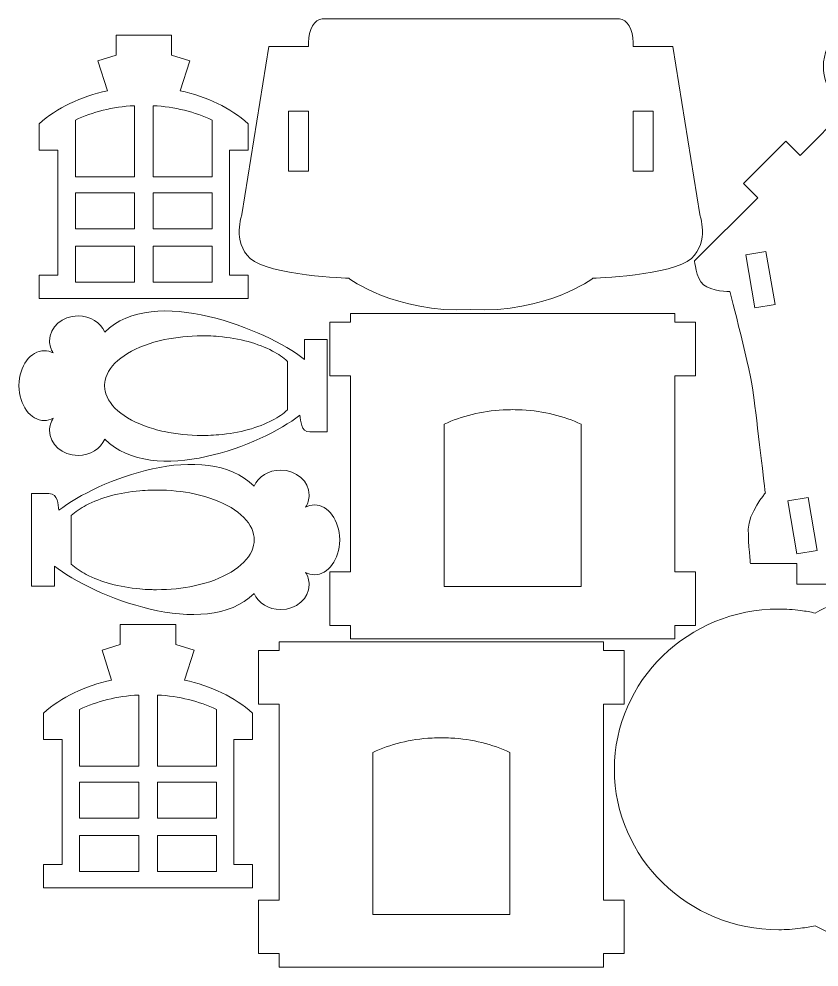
# Model space of a CAD drawing. Header units: centimetres. Extents: x -26 to 19.1, y -49.6 to 45.
# Drawn here: x -12.84 to 2.71, y -49.61 to -31.19 of the extents above; entities that cross this region are included whole.
import ezdxf

# ---------------------------------------------------------------- set-up
doc = ezdxf.new("R2010")
doc.units = ezdxf.units.CM
doc.header["$MEASUREMENT"] = 0
doc.layers.add('layer 1', color=7, linetype='Continuous')

msp = doc.modelspace()

# ---------------------------------------------------------------- linework, layer by layer
at = {"layer": 'layer 1', "color": 250, "lineweight": 9}
for points, knots in [([(-1.17253, -31.18565), (-1.17253, -31.18565), (-6.94629, -31.18565), (-6.94629, -31.18565), (-6.94629, -31.18565), (-7.09265, -31.18565), (-7.21238, -31.39288), (-7.21238, -31.64619), (-7.21238, -31.64619), (-7.21238, -31.64619), (-7.21238, -31.71785), (-7.21238, -31.71785), (-7.21238, -31.71785), (-7.21238, -31.71785), (-7.98104, -31.71785), (-7.98104, -31.71785), (-7.98104, -31.71785), (-7.98104, -31.71785), (-8.5077, -34.98724), (-8.5077, -34.98724), (-8.5077, -34.98724), (-8.5077, -34.98724), (-8.69986, -35.5132), (-8.34401, -35.84059), (-8.34401, -35.84059), (-7.98816, -36.16797), (-6.42949, -36.22491), (-6.42949, -36.22491), (-6.42949, -36.22491), (-6.42949, -36.22491), (-5.53292, -36.90411), (-4.05941, -36.83363), (-4.05941, -36.83363), (-2.5859, -36.90411), (-1.68933, -36.22491), (-1.68933, -36.22491), (-1.68933, -36.22491), (-1.68933, -36.22491), (-0.13066, -36.16797), (0.22519, -35.84059), (0.22519, -35.84059), (0.58104, -35.5132), (0.38888, -34.98724), (0.38888, -34.98724), (0.38888, -34.98724), (0.38888, -34.98724), (-0.13778, -31.71785), (-0.13778, -31.71785), (-0.13778, -31.71785), (-0.13778, -31.71785), (-0.90644, -31.71785), (-0.90644, -31.71785), (-0.90644, -31.71785), (-0.90644, -31.71785), (-0.90644, -31.64621), (-0.90644, -31.64621), (-0.90644, -31.64621), (-0.90644, -31.39288), (-1.02617, -31.18565), (-1.17253, -31.18565)], [0, 0, 0, 0, 0.0625, 0.0625, 0.0625, 0.0625, 0.125, 0.125, 0.125, 0.125, 0.1875, 0.1875, 0.1875, 0.1875, 0.25, 0.25, 0.25, 0.25, 0.3125, 0.3125, 0.3125, 0.3125, 0.375, 0.375, 0.375, 0.375, 0.4375, 0.4375, 0.4375, 0.4375, 0.5, 0.5, 0.5, 0.5, 0.5625, 0.5625, 0.5625, 0.5625, 0.625, 0.625, 0.625, 0.625, 0.6875, 0.6875, 0.6875, 0.6875, 0.75, 0.75, 0.75, 0.75, 0.8125, 0.8125, 0.8125, 0.8125, 0.875, 0.875, 0.875, 0.875, 1, 1, 1, 1]), ([(3.71811, -31.18583), (3.71811, -31.18583), (3.71811, -31.18565), (3.71811, -31.18565), (3.71811, -31.18565), (3.71811, -31.18565), (3.71144, -31.18573), (3.71144, -31.18573), (3.71144, -31.18573), (3.71144, -31.18573), (3.70478, -31.18565), (3.70478, -31.18565), (3.70478, -31.18565), (3.70478, -31.18565), (3.70478, -31.18583), (3.70478, -31.18583), (3.70478, -31.18583), (3.19858, -31.19297), (2.79026, -31.60559), (2.79026, -32.11351), (2.79026, -32.11351), (2.79026, -32.45729), (2.97738, -32.75749), (3.25532, -32.91777), (3.25532, -32.91777), (3.25532, -32.91777), (2.33755, -33.83555), (2.33755, -33.83555), (2.33755, -33.83555), (2.33755, -33.83555), (2.06136, -33.55937), (2.06136, -33.55937), (2.06136, -33.55937), (2.06136, -33.55937), (1.23787, -34.38288), (1.23787, -34.38288), (1.23787, -34.38288), (1.23787, -34.38288), (1.51404, -34.65904), (1.51404, -34.65904), (1.51404, -34.65904), (1.51404, -34.65904), (0.28688, -35.8862), (0.28688, -35.8862), (0.28688, -35.8862), (0.28688, -35.8862), (0.31382, -36.21728), (0.45927, -36.34951), (0.45927, -36.34951), (0.60472, -36.48173), (0.97498, -36.48173), (0.97498, -36.48173), (0.97498, -36.48173), (0.97498, -36.48173), (1.37932, -38.03443), (1.435, -38.49445), (1.435, -38.49445), (1.49068, -38.95448), (1.66258, -40.39581), (1.66258, -40.39581), (1.66258, -40.39581), (1.66258, -40.39581), (1.332, -40.79251), (1.332, -41.09664), (1.332, -41.09664), (1.332, -41.40077), (1.37167, -41.76729), (1.37167, -41.76729), (1.37167, -41.76729), (1.37167, -41.76729), (2.27415, -41.76729), (2.27415, -41.76729), (2.27415, -41.76729), (2.27415, -41.76729), (2.27415, -42.16691), (2.27415, -42.16691), (2.27415, -42.16691), (2.27415, -42.16691), (5.14874, -42.16691), (5.14874, -42.16691), (5.14874, -42.16691), (5.14874, -42.16691), (5.14874, -41.76729), (5.14874, -41.76729), (5.14874, -41.76729), (5.14874, -41.76729), (6.05122, -41.76729), (6.05122, -41.76729), (6.05122, -41.76729), (6.05122, -41.76729), (6.09088, -41.40077), (6.09088, -41.09664), (6.09088, -41.09664), (6.09088, -40.79251), (5.76031, -40.39581), (5.76031, -40.39581), (5.76031, -40.39581), (5.76031, -40.39581), (5.9322, -38.95448), (5.98788, -38.49445), (5.98788, -38.49445), (6.04356, -38.03443), (6.44791, -36.48173), (6.44791, -36.48173), (6.44791, -36.48173), (6.44791, -36.48173), (6.81816, -36.48173), (6.96362, -36.34951), (6.96362, -36.34951), (7.10907, -36.21728), (7.136, -35.8862), (7.136, -35.8862), (7.136, -35.8862), (5.78482, -34.53501), (5.41035, -34.16056), (4.16756, -32.91777), (4.16756, -32.91777), (4.44551, -32.75749), (4.63263, -32.45729), (4.63263, -32.11351), (4.63263, -32.11351), (4.63263, -31.60559), (4.22431, -31.19297), (3.71811, -31.18583)], [0, 0, 0, 0, 0.03125, 0.03125, 0.03125, 0.03125, 0.0625, 0.0625, 0.0625, 0.0625, 0.09375, 0.09375, 0.09375, 0.09375, 0.125, 0.125, 0.125, 0.125, 0.15625, 0.15625, 0.15625, 0.15625, 0.1875, 0.1875, 0.1875, 0.1875, 0.21875, 0.21875, 0.21875, 0.21875, 0.25, 0.25, 0.25, 0.25, 0.28125, 0.28125, 0.28125, 0.28125, 0.3125, 0.3125, 0.3125, 0.3125, 0.34375, 0.34375, 0.34375, 0.34375, 0.375, 0.375, 0.375, 0.375, 0.40625, 0.40625, 0.40625, 0.40625, 0.4375, 0.4375, 0.4375, 0.4375, 0.46875, 0.46875, 0.46875, 0.46875, 0.5, 0.5, 0.5, 0.5, 0.53125, 0.53125, 0.53125, 0.53125, 0.5625, 0.5625, 0.5625, 0.5625, 0.59375, 0.59375, 0.59375, 0.59375, 0.625, 0.625, 0.625, 0.625, 0.65625, 0.65625, 0.65625, 0.65625, 0.6875, 0.6875, 0.6875, 0.6875, 0.71875, 0.71875, 0.71875, 0.71875, 0.75, 0.75, 0.75, 0.75, 0.78125, 0.78125, 0.78125, 0.78125, 0.8125, 0.8125, 0.8125, 0.8125, 0.84375, 0.84375, 0.84375, 0.84375, 0.875, 0.875, 0.875, 0.875, 0.90625, 0.90625, 0.90625, 0.90625, 0.9375, 0.9375, 0.9375, 0.9375, 1, 1, 1, 1]), ([(-7.60294, -34.1404), (-7.60294, -34.1404), (-7.60294, -32.97579), (-7.60294, -32.97579), (-7.60294, -32.97579), (-7.60294, -32.97579), (-7.21238, -32.97579), (-7.21238, -32.97579), (-7.21238, -32.97579), (-7.21238, -32.97579), (-7.21238, -34.1404), (-7.21238, -34.1404), (-7.21238, -34.1404), (-7.21238, -34.1404), (-7.60294, -34.1404), (-7.60294, -34.1404)], [0, 0, 0, 0, 0.2, 0.2, 0.2, 0.2, 0.4, 0.4, 0.4, 0.4, 0.6, 0.6, 0.6, 0.6, 1, 1, 1, 1]), ([(-0.90644, -34.1404), (-0.90644, -34.1404), (-0.90644, -32.97579), (-0.90644, -32.97579), (-0.90644, -32.97579), (-0.90644, -32.97579), (-0.51588, -32.97579), (-0.51588, -32.97579), (-0.51588, -32.97579), (-0.51588, -32.97579), (-0.51588, -34.1404), (-0.51588, -34.1404), (-0.51588, -34.1404), (-0.51588, -34.1404), (-0.90644, -34.1404), (-0.90644, -34.1404)], [0, 0, 0, 0, 0.2, 0.2, 0.2, 0.2, 0.4, 0.4, 0.4, 0.4, 0.6, 0.6, 0.6, 0.6, 1, 1, 1, 1]), ([(1.85087, -36.73049), (1.85087, -36.73049), (1.45659, -36.79793), (1.45659, -36.79793), (1.45659, -36.79793), (1.45659, -36.79793), (1.28098, -35.77092), (1.28098, -35.77092), (1.28098, -35.77092), (1.28098, -35.77092), (1.67524, -35.70351), (1.67524, -35.70351), (1.67524, -35.70351), (1.67524, -35.70351), (1.85087, -36.73049), (1.85087, -36.73049)], [0, 0, 0, 0, 0.2, 0.2, 0.2, 0.2, 0.4, 0.4, 0.4, 0.4, 0.6, 0.6, 0.6, 0.6, 1, 1, 1, 1]), ([(-6.39944, -36.90737), (-6.39944, -36.90737), (-0.0935, -36.90737), (-0.0935, -36.90737), (-0.0935, -36.90737), (-0.0935, -36.90737), (-0.0935, -37.07712), (-0.0935, -37.07712), (-0.0935, -37.07712), (-0.0935, -37.07712), (0.3065, -37.07712), (0.3065, -37.07712), (0.3065, -37.07712), (0.3065, -37.07712), (0.3065, -38.11901), (0.3065, -38.11901), (0.3065, -38.11901), (0.3065, -38.11901), (-0.0935, -38.11901), (-0.0935, -38.11901), (-0.0935, -38.11901), (-0.0935, -38.11901), (-0.0935, -41.92653), (-0.0935, -41.92653), (-0.0935, -41.92653), (-0.0935, -41.92653), (0.3065, -41.92653), (0.3065, -41.92653), (0.3065, -41.92653), (0.3065, -41.92653), (0.3065, -42.96843), (0.3065, -42.96843), (0.3065, -42.96843), (0.3065, -42.96843), (-0.0935, -42.96843), (-0.0935, -42.96843), (-0.0935, -42.96843), (-0.0935, -42.96843), (-0.0935, -43.22897), (-0.0935, -43.22897), (-0.0935, -43.22897), (-0.0935, -43.22897), (-6.39944, -43.22897), (-6.39944, -43.22897), (-6.39944, -43.22897), (-6.39944, -43.22897), (-6.39944, -42.96843), (-6.39944, -42.96843), (-6.39944, -42.96843), (-6.39944, -42.96843), (-6.79944, -42.96843), (-6.79944, -42.96843), (-6.79944, -42.96843), (-6.79944, -42.96843), (-6.79944, -41.92653), (-6.79944, -41.92653), (-6.79944, -41.92653), (-6.79944, -41.92653), (-6.39944, -41.92653), (-6.39944, -41.92653), (-6.39944, -41.92653), (-6.39944, -41.92653), (-6.39944, -38.11901), (-6.39944, -38.11901), (-6.39944, -38.11901), (-6.39944, -38.11901), (-6.79944, -38.11901), (-6.79944, -38.11901), (-6.79944, -38.11901), (-6.79944, -38.11901), (-6.79944, -37.07712), (-6.79944, -37.07712), (-6.79944, -37.07712), (-6.79944, -37.07712), (-6.39944, -37.07712), (-6.39944, -37.07712), (-6.39944, -37.07712), (-6.39944, -37.07712), (-6.39944, -36.90737), (-6.39944, -36.90737)], [0, 0, 0, 0, 0.04761905, 0.04761905, 0.04761905, 0.04761905, 0.0952381, 0.0952381, 0.0952381, 0.0952381, 0.14285714, 0.14285714, 0.14285714, 0.14285714, 0.19047619, 0.19047619, 0.19047619, 0.19047619, 0.23809524, 0.23809524, 0.23809524, 0.23809524, 0.28571429, 0.28571429, 0.28571429, 0.28571429, 0.33333333, 0.33333333, 0.33333333, 0.33333333, 0.38095238, 0.38095238, 0.38095238, 0.38095238, 0.42857143, 0.42857143, 0.42857143, 0.42857143, 0.47619048, 0.47619048, 0.47619048, 0.47619048, 0.52380952, 0.52380952, 0.52380952, 0.52380952, 0.57142857, 0.57142857, 0.57142857, 0.57142857, 0.61904762, 0.61904762, 0.61904762, 0.61904762, 0.66666667, 0.66666667, 0.66666667, 0.66666667, 0.71428571, 0.71428571, 0.71428571, 0.71428571, 0.76190476, 0.76190476, 0.76190476, 0.76190476, 0.80952381, 0.80952381, 0.80952381, 0.80952381, 0.85714286, 0.85714286, 0.85714286, 0.85714286, 0.9047619, 0.9047619, 0.9047619, 0.9047619, 1, 1, 1, 1]), ([(-3.065, -42.21049), (-3.065, -42.21049), (-1.91774, -42.21049), (-1.91774, -42.21049), (-1.91774, -42.21049), (-1.91774, -42.21049), (-1.91774, -41.50809), (-1.91774, -41.50809), (-1.91774, -41.50809), (-1.91774, -41.50809), (-1.91774, -41.17379), (-1.91774, -41.17379), (-1.91774, -41.17379), (-1.91774, -41.17379), (-1.91774, -40.47139), (-1.91774, -40.47139), (-1.91774, -40.47139), (-1.91774, -40.47139), (-1.91774, -40.16183), (-1.91774, -40.16183), (-1.91774, -40.16183), (-1.91774, -40.16183), (-1.91774, -39.05913), (-1.91774, -39.05913), (-1.91774, -39.05913), (-2.24977, -38.9018), (-2.64189, -38.80176), (-3.065, -38.77937), (-3.065, -38.77937), (-3.12354, -38.7786), (-3.18013, -38.77707), (-3.24061, -38.77707), (-3.24061, -38.77707), (-3.30109, -38.77707), (-3.36549, -38.7786), (-3.42793, -38.77937), (-3.42793, -38.77937), (-3.85104, -38.80176), (-4.24316, -38.9018), (-4.57518, -39.05913), (-4.57518, -39.05913), (-4.57518, -39.05913), (-4.57518, -40.16183), (-4.57518, -40.16183), (-4.57518, -40.16183), (-4.57518, -40.16183), (-4.57518, -40.47139), (-4.57518, -40.47139), (-4.57518, -40.47139), (-4.57518, -40.47139), (-4.57518, -41.17379), (-4.57518, -41.17379), (-4.57518, -41.17379), (-4.57518, -41.17379), (-4.57518, -41.50809), (-4.57518, -41.50809), (-4.57518, -41.50809), (-4.57518, -41.50809), (-4.57518, -42.21049), (-4.57518, -42.21049), (-4.57518, -42.21049), (-4.57518, -42.21049), (-3.42793, -42.21049), (-3.42793, -42.21049), (-3.42793, -42.21049), (-3.42793, -42.21049), (-3.065, -42.21049), (-3.065, -42.21049)], [0, 0, 0, 0, 0.05555556, 0.05555556, 0.05555556, 0.05555556, 0.11111111, 0.11111111, 0.11111111, 0.11111111, 0.16666667, 0.16666667, 0.16666667, 0.16666667, 0.22222222, 0.22222222, 0.22222222, 0.22222222, 0.27777778, 0.27777778, 0.27777778, 0.27777778, 0.33333333, 0.33333333, 0.33333333, 0.33333333, 0.38888889, 0.38888889, 0.38888889, 0.38888889, 0.44444444, 0.44444444, 0.44444444, 0.44444444, 0.5, 0.5, 0.5, 0.5, 0.55555556, 0.55555556, 0.55555556, 0.55555556, 0.61111111, 0.61111111, 0.61111111, 0.61111111, 0.66666667, 0.66666667, 0.66666667, 0.66666667, 0.72222222, 0.72222222, 0.72222222, 0.72222222, 0.77777778, 0.77777778, 0.77777778, 0.77777778, 0.83333333, 0.83333333, 0.83333333, 0.83333333, 0.88888889, 0.88888889, 0.88888889, 0.88888889, 1, 1, 1, 1]), ([(2.4928, -40.48349), (2.4928, -40.48349), (2.66843, -41.51048), (2.66843, -41.51048), (2.66843, -41.51048), (2.66843, -41.51048), (2.27415, -41.57791), (2.27415, -41.57791), (2.27415, -41.57791), (2.27415, -41.57791), (2.09852, -40.55092), (2.09852, -40.55092), (2.09852, -40.55092), (2.09852, -40.55092), (2.4928, -40.48349), (2.4928, -40.48349)], [0, 0, 0, 0, 0.2, 0.2, 0.2, 0.2, 0.4, 0.4, 0.4, 0.4, 0.6, 0.6, 0.6, 0.6, 1, 1, 1, 1]), ([(10.00916, -45.76644), (10.00916, -44.90532), (9.65035, -44.12549), (9.07035, -43.56091), (9.07035, -43.56091), (8.49275, -42.99867), (7.69615, -42.65085), (6.81758, -42.65085), (6.81758, -42.65085), (6.67891, -42.65085), (6.53663, -42.66065), (6.39174, -42.67961), (6.39174, -42.67961), (6.29464, -42.69229), (6.20039, -42.70876), (6.10912, -42.72879), (6.10912, -42.72879), (5.86798, -42.59709), (5.6088, -42.49171), (5.3358, -42.41676), (5.3358, -42.41676), (5.02552, -42.33157), (4.70136, -42.28597), (4.36982, -42.28597), (4.36982, -42.28597), (4.03827, -42.28597), (3.71411, -42.33157), (3.40383, -42.41676), (3.40383, -42.41676), (3.13083, -42.49171), (2.87166, -42.59709), (2.63051, -42.72879), (2.63051, -42.72879), (2.53924, -42.70876), (2.44499, -42.69229), (2.3479, -42.67961), (2.3479, -42.67961), (2.203, -42.66065), (2.06071, -42.65085), (1.92204, -42.65085), (1.92204, -42.65085), (1.04347, -42.65085), (0.24687, -42.99867), (-0.33073, -43.56091), (-0.33073, -43.56091), (-0.91073, -44.12549), (-1.26954, -44.90532), (-1.26954, -45.76644), (-1.26954, -45.76644), (-1.26954, -46.62755), (-0.91073, -47.40737), (-0.33072, -47.97196), (-0.33072, -47.97196), (0.24687, -48.53419), (1.04348, -48.882), (1.92204, -48.882), (1.92204, -48.882), (2.06071, -48.882), (2.203, -48.8722), (2.34792, -48.85325), (2.34792, -48.85325), (2.445, -48.84056), (2.53926, -48.82409), (2.63051, -48.80408), (2.63051, -48.80408), (2.87167, -48.93577), (3.13084, -49.04116), (3.40384, -49.11611), (3.40384, -49.11611), (3.71412, -49.20129), (4.0383, -49.24689), (4.36982, -49.24689), (4.36982, -49.24689), (4.70134, -49.24689), (5.02552, -49.20129), (5.33583, -49.11611), (5.33583, -49.11611), (5.6088, -49.04116), (5.86796, -48.93577), (6.10912, -48.80408), (6.10912, -48.80408), (6.20036, -48.82409), (6.29462, -48.84056), (6.39171, -48.85325), (6.39171, -48.85325), (6.53663, -48.8722), (6.67892, -48.882), (6.81758, -48.882), (6.81758, -48.882), (7.69612, -48.882), (8.49275, -48.53419), (9.07034, -47.97196), (9.07034, -47.97196), (9.65035, -47.40737), (10.00916, -46.62755), (10.00916, -45.76644)], [0, 0, 0, 0, 0.04, 0.04, 0.04, 0.04, 0.08, 0.08, 0.08, 0.08, 0.12, 0.12, 0.12, 0.12, 0.16, 0.16, 0.16, 0.16, 0.2, 0.2, 0.2, 0.2, 0.24, 0.24, 0.24, 0.24, 0.28, 0.28, 0.28, 0.28, 0.32, 0.32, 0.32, 0.32, 0.36, 0.36, 0.36, 0.36, 0.4, 0.4, 0.4, 0.4, 0.44, 0.44, 0.44, 0.44, 0.48, 0.48, 0.48, 0.48, 0.52, 0.52, 0.52, 0.52, 0.56, 0.56, 0.56, 0.56, 0.6, 0.6, 0.6, 0.6, 0.64, 0.64, 0.64, 0.64, 0.68, 0.68, 0.68, 0.68, 0.72, 0.72, 0.72, 0.72, 0.76, 0.76, 0.76, 0.76, 0.8, 0.8, 0.8, 0.8, 0.84, 0.84, 0.84, 0.84, 0.88, 0.88, 0.88, 0.88, 0.92, 0.92, 0.92, 0.92, 1, 1, 1, 1]), ([(-7.78501, -43.28529), (-7.78501, -43.28529), (-1.47908, -43.28529), (-1.47908, -43.28529), (-1.47908, -43.28529), (-1.47908, -43.28529), (-1.47908, -43.45504), (-1.47908, -43.45504), (-1.47908, -43.45504), (-1.47908, -43.45504), (-1.07908, -43.45504), (-1.07908, -43.45504), (-1.07908, -43.45504), (-1.07908, -43.45504), (-1.07908, -44.49693), (-1.07908, -44.49693), (-1.07908, -44.49693), (-1.07908, -44.49693), (-1.47908, -44.49693), (-1.47908, -44.49693), (-1.47908, -44.49693), (-1.47908, -44.49693), (-1.47908, -48.30445), (-1.47908, -48.30445), (-1.47908, -48.30445), (-1.47908, -48.30445), (-1.07908, -48.30445), (-1.07908, -48.30445), (-1.07908, -48.30445), (-1.07908, -48.30445), (-1.07908, -49.34635), (-1.07908, -49.34635), (-1.07908, -49.34635), (-1.07908, -49.34635), (-1.47908, -49.34635), (-1.47908, -49.34635), (-1.47908, -49.34635), (-1.47908, -49.34635), (-1.47908, -49.60689), (-1.47908, -49.60689), (-1.47908, -49.60689), (-1.47908, -49.60689), (-7.78501, -49.60689), (-7.78501, -49.60689), (-7.78501, -49.60689), (-7.78501, -49.60689), (-7.78501, -49.34635), (-7.78501, -49.34635), (-7.78501, -49.34635), (-7.78501, -49.34635), (-8.18501, -49.34635), (-8.18501, -49.34635), (-8.18501, -49.34635), (-8.18501, -49.34635), (-8.18501, -48.30445), (-8.18501, -48.30445), (-8.18501, -48.30445), (-8.18501, -48.30445), (-7.78501, -48.30445), (-7.78501, -48.30445), (-7.78501, -48.30445), (-7.78501, -48.30445), (-7.78501, -44.49693), (-7.78501, -44.49693), (-7.78501, -44.49693), (-7.78501, -44.49693), (-8.18501, -44.49693), (-8.18501, -44.49693), (-8.18501, -44.49693), (-8.18501, -44.49693), (-8.18501, -43.45504), (-8.18501, -43.45504), (-8.18501, -43.45504), (-8.18501, -43.45504), (-7.78501, -43.45504), (-7.78501, -43.45504), (-7.78501, -43.45504), (-7.78501, -43.45504), (-7.78501, -43.28529), (-7.78501, -43.28529)], [0, 0, 0, 0, 0.04761905, 0.04761905, 0.04761905, 0.04761905, 0.0952381, 0.0952381, 0.0952381, 0.0952381, 0.14285714, 0.14285714, 0.14285714, 0.14285714, 0.19047619, 0.19047619, 0.19047619, 0.19047619, 0.23809524, 0.23809524, 0.23809524, 0.23809524, 0.28571429, 0.28571429, 0.28571429, 0.28571429, 0.33333333, 0.33333333, 0.33333333, 0.33333333, 0.38095238, 0.38095238, 0.38095238, 0.38095238, 0.42857143, 0.42857143, 0.42857143, 0.42857143, 0.47619048, 0.47619048, 0.47619048, 0.47619048, 0.52380952, 0.52380952, 0.52380952, 0.52380952, 0.57142857, 0.57142857, 0.57142857, 0.57142857, 0.61904762, 0.61904762, 0.61904762, 0.61904762, 0.66666667, 0.66666667, 0.66666667, 0.66666667, 0.71428571, 0.71428571, 0.71428571, 0.71428571, 0.76190476, 0.76190476, 0.76190476, 0.76190476, 0.80952381, 0.80952381, 0.80952381, 0.80952381, 0.85714286, 0.85714286, 0.85714286, 0.85714286, 0.9047619, 0.9047619, 0.9047619, 0.9047619, 1, 1, 1, 1]), ([(-4.45057, -48.58841), (-4.45057, -48.58841), (-3.30332, -48.58841), (-3.30332, -48.58841), (-3.30332, -48.58841), (-3.30332, -48.58841), (-3.30332, -47.88601), (-3.30332, -47.88601), (-3.30332, -47.88601), (-3.30332, -47.88601), (-3.30332, -47.55171), (-3.30332, -47.55171), (-3.30332, -47.55171), (-3.30332, -47.55171), (-3.30332, -46.84931), (-3.30332, -46.84931), (-3.30332, -46.84931), (-3.30332, -46.84931), (-3.30332, -46.53975), (-3.30332, -46.53975), (-3.30332, -46.53975), (-3.30332, -46.53975), (-3.30332, -45.43705), (-3.30332, -45.43705), (-3.30332, -45.43705), (-3.63534, -45.27972), (-4.02746, -45.17968), (-4.45057, -45.15729), (-4.45057, -45.15729), (-4.50912, -45.15652), (-4.5657, -45.15499), (-4.62618, -45.15499), (-4.62618, -45.15499), (-4.68666, -45.15499), (-4.75106, -45.15652), (-4.8135, -45.15729), (-4.8135, -45.15729), (-5.23661, -45.17968), (-5.62873, -45.27972), (-5.96076, -45.43705), (-5.96076, -45.43705), (-5.96076, -45.43705), (-5.96076, -46.53975), (-5.96076, -46.53975), (-5.96076, -46.53975), (-5.96076, -46.53975), (-5.96076, -46.84931), (-5.96076, -46.84931), (-5.96076, -46.84931), (-5.96076, -46.84931), (-5.96076, -47.55171), (-5.96076, -47.55171), (-5.96076, -47.55171), (-5.96076, -47.55171), (-5.96076, -47.88601), (-5.96076, -47.88601), (-5.96076, -47.88601), (-5.96076, -47.88601), (-5.96076, -48.58841), (-5.96076, -48.58841), (-5.96076, -48.58841), (-5.96076, -48.58841), (-4.8135, -48.58841), (-4.8135, -48.58841), (-4.8135, -48.58841), (-4.8135, -48.58841), (-4.45057, -48.58841), (-4.45057, -48.58841)], [0, 0, 0, 0, 0.05555556, 0.05555556, 0.05555556, 0.05555556, 0.11111111, 0.11111111, 0.11111111, 0.11111111, 0.16666667, 0.16666667, 0.16666667, 0.16666667, 0.22222222, 0.22222222, 0.22222222, 0.22222222, 0.27777778, 0.27777778, 0.27777778, 0.27777778, 0.33333333, 0.33333333, 0.33333333, 0.33333333, 0.38888889, 0.38888889, 0.38888889, 0.38888889, 0.44444444, 0.44444444, 0.44444444, 0.44444444, 0.5, 0.5, 0.5, 0.5, 0.55555556, 0.55555556, 0.55555556, 0.55555556, 0.61111111, 0.61111111, 0.61111111, 0.61111111, 0.66666667, 0.66666667, 0.66666667, 0.66666667, 0.72222222, 0.72222222, 0.72222222, 0.72222222, 0.77777778, 0.77777778, 0.77777778, 0.77777778, 0.83333333, 0.83333333, 0.83333333, 0.83333333, 0.88888889, 0.88888889, 0.88888889, 0.88888889, 1, 1, 1, 1])]:
    msp.add_open_spline(points, degree=3, knots=knots, dxfattribs=at)
at = {"layer": 'layer 1', "color": 2, "lineweight": 9}
for points, knots in [([(-9.87548, -31.88671), (-9.87548, -31.88671), (-9.87548, -31.50173), (-9.87548, -31.50173), (-9.87548, -31.50173), (-9.87548, -31.50173), (-10.414, -31.50173), (-10.414, -31.50173), (-10.414, -31.50173), (-10.414, -31.50173), (-10.95252, -31.50173), (-10.95252, -31.50173), (-10.95252, -31.50173), (-10.95252, -31.50173), (-10.95252, -31.88671), (-10.95252, -31.88671), (-10.95252, -31.88671), (-10.95252, -31.88671), (-11.30797, -32.00108), (-11.30797, -32.00108), (-11.30797, -32.00108), (-11.30797, -32.00108), (-11.12084, -32.58263), (-11.12084, -32.58263), (-11.12084, -32.58263), (-11.6388, -32.68796), (-12.09672, -32.91387), (-12.44512, -33.22085), (-12.44512, -33.22085), (-12.44512, -33.22085), (-12.44512, -33.73771), (-12.44512, -33.73771), (-12.44512, -33.73771), (-12.44512, -33.73771), (-12.08221, -33.73771), (-12.08221, -33.73771), (-12.08221, -33.73771), (-12.08221, -33.73771), (-12.08221, -36.16099), (-12.08221, -36.16099), (-12.08221, -36.16099), (-12.08221, -36.16099), (-12.44512, -36.16099), (-12.44512, -36.16099), (-12.44512, -36.16099), (-12.44512, -36.16099), (-12.44512, -36.61755), (-12.44512, -36.61755), (-12.44512, -36.61755), (-12.44512, -36.61755), (-10.414, -36.61755), (-10.414, -36.61755), (-10.414, -36.61755), (-10.414, -36.61755), (-8.38288, -36.61755), (-8.38288, -36.61755), (-8.38288, -36.61755), (-8.38288, -36.61755), (-8.38288, -36.16099), (-8.38288, -36.16099), (-8.38288, -36.16099), (-8.38288, -36.16099), (-8.74578, -36.16099), (-8.74578, -36.16099), (-8.74578, -36.16099), (-8.74578, -36.16099), (-8.74578, -33.73771), (-8.74578, -33.73771), (-8.74578, -33.73771), (-8.74578, -33.73771), (-8.38288, -33.73771), (-8.38288, -33.73771), (-8.38288, -33.73771), (-8.38288, -33.73771), (-8.38288, -33.22085), (-8.38288, -33.22085), (-8.38288, -33.22085), (-8.73128, -32.91387), (-9.1892, -32.68796), (-9.70716, -32.58263), (-9.70716, -32.58263), (-9.70716, -32.58263), (-9.52002, -32.00108), (-9.52002, -32.00108), (-9.52002, -32.00108), (-9.52002, -32.00108), (-9.87548, -31.88671), (-9.87548, -31.88671)], [0, 0, 0, 0, 0.04347826, 0.04347826, 0.04347826, 0.04347826, 0.08695652, 0.08695652, 0.08695652, 0.08695652, 0.13043478, 0.13043478, 0.13043478, 0.13043478, 0.17391304, 0.17391304, 0.17391304, 0.17391304, 0.2173913, 0.2173913, 0.2173913, 0.2173913, 0.26086957, 0.26086957, 0.26086957, 0.26086957, 0.30434783, 0.30434783, 0.30434783, 0.30434783, 0.34782609, 0.34782609, 0.34782609, 0.34782609, 0.39130435, 0.39130435, 0.39130435, 0.39130435, 0.43478261, 0.43478261, 0.43478261, 0.43478261, 0.47826087, 0.47826087, 0.47826087, 0.47826087, 0.52173913, 0.52173913, 0.52173913, 0.52173913, 0.56521739, 0.56521739, 0.56521739, 0.56521739, 0.60869565, 0.60869565, 0.60869565, 0.60869565, 0.65217391, 0.65217391, 0.65217391, 0.65217391, 0.69565217, 0.69565217, 0.69565217, 0.69565217, 0.73913043, 0.73913043, 0.73913043, 0.73913043, 0.7826087, 0.7826087, 0.7826087, 0.7826087, 0.82608696, 0.82608696, 0.82608696, 0.82608696, 0.86956522, 0.86956522, 0.86956522, 0.86956522, 0.91304348, 0.91304348, 0.91304348, 0.91304348, 1, 1, 1, 1]), ([(-11.74272, -33.15011), (-11.41069, -32.99277), (-11.01857, -32.89273), (-10.59546, -32.87035), (-10.59546, -32.87035), (-10.59546, -32.87035), (-10.59546, -34.2528), (-10.59546, -34.2528), (-10.59546, -34.2528), (-10.59546, -34.2528), (-11.74272, -34.2528), (-11.74272, -34.2528), (-11.74272, -34.2528), (-11.74272, -34.2528), (-11.74272, -33.15011), (-11.74272, -33.15011)], [0, 0, 0, 0, 0.2, 0.2, 0.2, 0.2, 0.4, 0.4, 0.4, 0.4, 0.6, 0.6, 0.6, 0.6, 1, 1, 1, 1]), ([(-10.23253, -34.2528), (-10.23253, -34.2528), (-10.23253, -32.87035), (-10.23253, -32.87035), (-10.23253, -32.87035), (-9.80942, -32.89273), (-9.4173, -32.99277), (-9.08528, -33.15011), (-9.08528, -33.15011), (-9.08528, -33.15011), (-9.08528, -34.2528), (-9.08528, -34.2528), (-9.08528, -34.2528), (-9.08528, -34.2528), (-10.23253, -34.2528), (-10.23253, -34.2528)], [0, 0, 0, 0, 0.2, 0.2, 0.2, 0.2, 0.4, 0.4, 0.4, 0.4, 0.6, 0.6, 0.6, 0.6, 1, 1, 1, 1]), ([(-11.74272, -34.56236), (-11.74272, -34.56236), (-10.59546, -34.56236), (-10.59546, -34.56236), (-10.59546, -34.56236), (-10.59546, -34.56236), (-10.59546, -35.26476), (-10.59546, -35.26476), (-10.59546, -35.26476), (-10.59546, -35.26476), (-11.74272, -35.26476), (-11.74272, -35.26476), (-11.74272, -35.26476), (-11.74272, -35.26476), (-11.74272, -34.56236), (-11.74272, -34.56236)], [0, 0, 0, 0, 0.2, 0.2, 0.2, 0.2, 0.4, 0.4, 0.4, 0.4, 0.6, 0.6, 0.6, 0.6, 1, 1, 1, 1]), ([(-10.23253, -34.56236), (-10.23253, -34.56236), (-9.08528, -34.56236), (-9.08528, -34.56236), (-9.08528, -34.56236), (-9.08528, -34.56236), (-9.08528, -35.26476), (-9.08528, -35.26476), (-9.08528, -35.26476), (-9.08528, -35.26476), (-10.23253, -35.26476), (-10.23253, -35.26476), (-10.23253, -35.26476), (-10.23253, -35.26476), (-10.23253, -34.56236), (-10.23253, -34.56236)], [0, 0, 0, 0, 0.2, 0.2, 0.2, 0.2, 0.4, 0.4, 0.4, 0.4, 0.6, 0.6, 0.6, 0.6, 1, 1, 1, 1]), ([(-11.74272, -35.59907), (-11.74272, -35.59907), (-10.59546, -35.59907), (-10.59546, -35.59907), (-10.59546, -35.59907), (-10.59546, -35.59907), (-10.59546, -36.30147), (-10.59546, -36.30147), (-10.59546, -36.30147), (-10.59546, -36.30147), (-11.74272, -36.30147), (-11.74272, -36.30147), (-11.74272, -36.30147), (-11.74272, -36.30147), (-11.74272, -35.59907), (-11.74272, -35.59907)], [0, 0, 0, 0, 0.2, 0.2, 0.2, 0.2, 0.4, 0.4, 0.4, 0.4, 0.6, 0.6, 0.6, 0.6, 1, 1, 1, 1]), ([(-10.23253, -35.59907), (-10.23253, -35.59907), (-9.08528, -35.59907), (-9.08528, -35.59907), (-9.08528, -35.59907), (-9.08528, -35.59907), (-9.08528, -36.30147), (-9.08528, -36.30147), (-9.08528, -36.30147), (-9.08528, -36.30147), (-10.23253, -36.30147), (-10.23253, -36.30147), (-10.23253, -36.30147), (-10.23253, -36.30147), (-10.23253, -35.59907), (-10.23253, -35.59907)], [0, 0, 0, 0, 0.2, 0.2, 0.2, 0.2, 0.4, 0.4, 0.4, 0.4, 0.6, 0.6, 0.6, 0.6, 1, 1, 1, 1]), ([(-12.83792, -38.30359), (-12.83792, -38.30359), (-12.83804, -38.30359), (-12.83804, -38.30359), (-12.83804, -38.30359), (-12.83804, -38.30359), (-12.83797, -38.31025), (-12.83797, -38.31025), (-12.83797, -38.31025), (-12.83797, -38.31025), (-12.83804, -38.31692), (-12.83804, -38.31692), (-12.83804, -38.31692), (-12.83804, -38.31692), (-12.83792, -38.31692), (-12.83792, -38.31692), (-12.83792, -38.31692), (-12.83281, -38.68892), (-12.61466, -38.98843), (-12.34636, -38.98843), (-12.34636, -38.98843), (-12.28542, -38.98843), (-12.22709, -38.97299), (-12.17324, -38.94476), (-12.17324, -38.94476), (-12.21821, -39.0148), (-12.2439, -39.0956), (-12.2439, -39.18164), (-12.2439, -39.18164), (-12.2439, -39.44901), (-11.99621, -39.66585), (-11.69078, -39.66585), (-11.69078, -39.66585), (-11.45376, -39.66585), (-11.25154, -39.53525), (-11.17284, -39.3518), (-11.17284, -39.3518), (-10.22449, -40.28817), (-8.12666, -39.47221), (-7.38238, -38.88597), (-7.38238, -38.88597), (-7.35258, -38.99368), (-7.37846, -39.20911), (-7.18497, -39.20911), (-7.18497, -39.20911), (-7.18497, -39.20911), (-6.84768, -39.20911), (-6.84768, -39.20911), (-6.84768, -39.20911), (-6.84768, -39.20911), (-6.84768, -38.31685), (-6.84768, -38.31685), (-6.84768, -38.31685), (-6.84768, -38.31685), (-6.84768, -38.30365), (-6.84768, -38.30365), (-6.84768, -38.30365), (-6.84768, -38.30365), (-6.84768, -37.4114), (-6.84768, -37.4114), (-6.84768, -37.4114), (-6.84768, -37.4114), (-7.29301, -37.4114), (-7.29301, -37.4114), (-7.29301, -37.4114), (-7.29301, -37.4114), (-7.29301, -37.80141), (-7.29301, -37.80141), (-7.29301, -37.80141), (-8.03729, -37.21517), (-10.22449, -36.33233), (-11.17284, -37.26871), (-11.17284, -37.26871), (-11.25154, -37.08525), (-11.45376, -36.95465), (-11.69078, -36.95465), (-11.69078, -36.95465), (-11.99621, -36.95465), (-12.2439, -37.17149), (-12.2439, -37.43887), (-12.2439, -37.43887), (-12.2439, -37.52491), (-12.21821, -37.60571), (-12.17324, -37.67575), (-12.17324, -37.67575), (-12.22709, -37.64752), (-12.28542, -37.63208), (-12.34636, -37.63208), (-12.34636, -37.63208), (-12.61466, -37.63208), (-12.83281, -37.93159), (-12.83792, -38.30359)], [0, 0, 0, 0, 0.04166667, 0.04166667, 0.04166667, 0.04166667, 0.08333333, 0.08333333, 0.08333333, 0.08333333, 0.125, 0.125, 0.125, 0.125, 0.16666667, 0.16666667, 0.16666667, 0.16666667, 0.20833333, 0.20833333, 0.20833333, 0.20833333, 0.25, 0.25, 0.25, 0.25, 0.29166667, 0.29166667, 0.29166667, 0.29166667, 0.33333333, 0.33333333, 0.33333333, 0.33333333, 0.375, 0.375, 0.375, 0.375, 0.41666667, 0.41666667, 0.41666667, 0.41666667, 0.45833333, 0.45833333, 0.45833333, 0.45833333, 0.5, 0.5, 0.5, 0.5, 0.54166667, 0.54166667, 0.54166667, 0.54166667, 0.58333333, 0.58333333, 0.58333333, 0.58333333, 0.625, 0.625, 0.625, 0.625, 0.66666667, 0.66666667, 0.66666667, 0.66666667, 0.70833333, 0.70833333, 0.70833333, 0.70833333, 0.75, 0.75, 0.75, 0.75, 0.79166667, 0.79166667, 0.79166667, 0.79166667, 0.83333333, 0.83333333, 0.83333333, 0.83333333, 0.875, 0.875, 0.875, 0.875, 0.91666667, 0.91666667, 0.91666667, 0.91666667, 1, 1, 1, 1]), ([(-9.27765, -37.34179), (-9.53752, -37.34179), (-9.7852, -37.36847), (-10.01076, -37.41675), (-10.01076, -37.41675), (-10.08113, -37.43181), (-10.14937, -37.44897), (-10.21516, -37.46808), (-10.21516, -37.46808), (-10.73365, -37.6188), (-11.0995, -37.89063), (-11.16477, -38.20807), (-11.16477, -38.20807), (-11.17168, -38.24165), (-11.17522, -38.27575), (-11.17522, -38.31025), (-11.17522, -38.31025), (-11.17522, -38.34477), (-11.17168, -38.37888), (-11.16477, -38.41247), (-11.16477, -38.41247), (-11.0995, -38.72991), (-10.73364, -39.00173), (-10.21516, -39.15244), (-10.21516, -39.15244), (-10.14937, -39.17155), (-10.08113, -39.18871), (-10.01076, -39.20377), (-10.01076, -39.20377), (-9.7852, -39.25205), (-9.53752, -39.27873), (-9.27765, -39.27873), (-9.27765, -39.27873), (-9.23846, -39.27873), (-9.19957, -39.27813), (-9.16094, -39.27693), (-9.16094, -39.27693), (-9.09177, -39.27479), (-9.02357, -39.27075), (-8.95657, -39.26491), (-8.95657, -39.26491), (-8.54989, -39.22952), (-8.18733, -39.12807), (-7.91272, -38.98299), (-7.91272, -38.98299), (-7.79914, -38.92297), (-7.70064, -38.85551), (-7.62026, -38.78215), (-7.62026, -38.78215), (-7.62026, -38.78215), (-7.62026, -37.83837), (-7.62026, -37.83837), (-7.62026, -37.83837), (-7.70064, -37.76501), (-7.79914, -37.69755), (-7.91272, -37.63753), (-7.91272, -37.63753), (-8.18733, -37.49245), (-8.54989, -37.391), (-8.95657, -37.35561), (-8.95657, -37.35561), (-9.02357, -37.34977), (-9.09177, -37.34573), (-9.16094, -37.34359), (-9.16094, -37.34359), (-9.19957, -37.34239), (-9.23846, -37.34179), (-9.27765, -37.34179)], [0, 0, 0, 0, 0.05555556, 0.05555556, 0.05555556, 0.05555556, 0.11111111, 0.11111111, 0.11111111, 0.11111111, 0.16666667, 0.16666667, 0.16666667, 0.16666667, 0.22222222, 0.22222222, 0.22222222, 0.22222222, 0.27777778, 0.27777778, 0.27777778, 0.27777778, 0.33333333, 0.33333333, 0.33333333, 0.33333333, 0.38888889, 0.38888889, 0.38888889, 0.38888889, 0.44444444, 0.44444444, 0.44444444, 0.44444444, 0.5, 0.5, 0.5, 0.5, 0.55555556, 0.55555556, 0.55555556, 0.55555556, 0.61111111, 0.61111111, 0.61111111, 0.61111111, 0.66666667, 0.66666667, 0.66666667, 0.66666667, 0.72222222, 0.72222222, 0.72222222, 0.72222222, 0.77777778, 0.77777778, 0.77777778, 0.77777778, 0.83333333, 0.83333333, 0.83333333, 0.83333333, 0.88888889, 0.88888889, 0.88888889, 0.88888889, 1, 1, 1, 1]), ([(-6.6054, -41.31329), (-6.6054, -41.31329), (-6.60528, -41.31329), (-6.60528, -41.31329), (-6.60528, -41.31329), (-6.60528, -41.31329), (-6.60534, -41.30663), (-6.60534, -41.30663), (-6.60534, -41.30663), (-6.60534, -41.30663), (-6.60528, -41.29996), (-6.60528, -41.29996), (-6.60528, -41.29996), (-6.60528, -41.29996), (-6.6054, -41.29996), (-6.6054, -41.29996), (-6.6054, -41.29996), (-6.6105, -40.92796), (-6.82865, -40.62845), (-7.09696, -40.62845), (-7.09696, -40.62845), (-7.15789, -40.62845), (-7.21622, -40.64389), (-7.27008, -40.67212), (-7.27008, -40.67212), (-7.2251, -40.60208), (-7.19941, -40.52128), (-7.19941, -40.43524), (-7.19941, -40.43524), (-7.19941, -40.16787), (-7.4471, -39.95103), (-7.75253, -39.95103), (-7.75253, -39.95103), (-7.98956, -39.95103), (-8.19177, -40.08163), (-8.27048, -40.26508), (-8.27048, -40.26508), (-9.21882, -39.32871), (-11.31665, -40.14467), (-12.06093, -40.73091), (-12.06093, -40.73091), (-12.09073, -40.6232), (-12.06485, -40.40777), (-12.25834, -40.40777), (-12.25834, -40.40777), (-12.25834, -40.40777), (-12.59564, -40.40777), (-12.59564, -40.40777), (-12.59564, -40.40777), (-12.59564, -40.40777), (-12.59564, -41.30003), (-12.59564, -41.30003), (-12.59564, -41.30003), (-12.59564, -41.30003), (-12.59564, -41.31323), (-12.59564, -41.31323), (-12.59564, -41.31323), (-12.59564, -41.31323), (-12.59564, -42.20548), (-12.59564, -42.20548), (-12.59564, -42.20548), (-12.59564, -42.20548), (-12.1503, -42.20548), (-12.1503, -42.20548), (-12.1503, -42.20548), (-12.1503, -42.20548), (-12.1503, -41.81547), (-12.1503, -41.81547), (-12.1503, -41.81547), (-11.40602, -42.40171), (-9.21882, -43.28455), (-8.27048, -42.34817), (-8.27048, -42.34817), (-8.19177, -42.53163), (-7.98956, -42.66223), (-7.75253, -42.66223), (-7.75253, -42.66223), (-7.4471, -42.66223), (-7.19941, -42.44539), (-7.19941, -42.17801), (-7.19941, -42.17801), (-7.19941, -42.09197), (-7.2251, -42.01117), (-7.27008, -41.94113), (-7.27008, -41.94113), (-7.21622, -41.96936), (-7.15789, -41.9848), (-7.09696, -41.9848), (-7.09696, -41.9848), (-6.82865, -41.9848), (-6.6105, -41.68529), (-6.6054, -41.31329)], [0, 0, 0, 0, 0.04166667, 0.04166667, 0.04166667, 0.04166667, 0.08333333, 0.08333333, 0.08333333, 0.08333333, 0.125, 0.125, 0.125, 0.125, 0.16666667, 0.16666667, 0.16666667, 0.16666667, 0.20833333, 0.20833333, 0.20833333, 0.20833333, 0.25, 0.25, 0.25, 0.25, 0.29166667, 0.29166667, 0.29166667, 0.29166667, 0.33333333, 0.33333333, 0.33333333, 0.33333333, 0.375, 0.375, 0.375, 0.375, 0.41666667, 0.41666667, 0.41666667, 0.41666667, 0.45833333, 0.45833333, 0.45833333, 0.45833333, 0.5, 0.5, 0.5, 0.5, 0.54166667, 0.54166667, 0.54166667, 0.54166667, 0.58333333, 0.58333333, 0.58333333, 0.58333333, 0.625, 0.625, 0.625, 0.625, 0.66666667, 0.66666667, 0.66666667, 0.66666667, 0.70833333, 0.70833333, 0.70833333, 0.70833333, 0.75, 0.75, 0.75, 0.75, 0.79166667, 0.79166667, 0.79166667, 0.79166667, 0.83333333, 0.83333333, 0.83333333, 0.83333333, 0.875, 0.875, 0.875, 0.875, 0.91666667, 0.91666667, 0.91666667, 0.91666667, 1, 1, 1, 1]), ([(-10.16566, -42.27509), (-9.9058, -42.27509), (-9.65812, -42.24841), (-9.43256, -42.20013), (-9.43256, -42.20013), (-9.36218, -42.18507), (-9.29394, -42.16791), (-9.22816, -42.1488), (-9.22816, -42.1488), (-8.70966, -41.99808), (-8.34381, -41.72625), (-8.27854, -41.40881), (-8.27854, -41.40881), (-8.27164, -41.37523), (-8.26809, -41.34113), (-8.26809, -41.30663), (-8.26809, -41.30663), (-8.26809, -41.27211), (-8.27164, -41.238), (-8.27854, -41.20441), (-8.27854, -41.20441), (-8.34381, -40.88697), (-8.70968, -40.61515), (-9.22816, -40.46444), (-9.22816, -40.46444), (-9.29394, -40.44533), (-9.36218, -40.42817), (-9.43256, -40.41311), (-9.43256, -40.41311), (-9.65812, -40.36483), (-9.9058, -40.33815), (-10.16566, -40.33815), (-10.16566, -40.33815), (-10.20485, -40.33815), (-10.24374, -40.33875), (-10.28237, -40.33995), (-10.28237, -40.33995), (-10.35154, -40.34209), (-10.41974, -40.34613), (-10.48674, -40.35197), (-10.48674, -40.35197), (-10.89342, -40.38736), (-11.25598, -40.48881), (-11.5306, -40.63389), (-11.5306, -40.63389), (-11.64417, -40.69391), (-11.74268, -40.76137), (-11.82305, -40.83473), (-11.82305, -40.83473), (-11.82305, -40.83473), (-11.82305, -41.77851), (-11.82305, -41.77851), (-11.82305, -41.77851), (-11.74268, -41.85187), (-11.64417, -41.91933), (-11.5306, -41.97935), (-11.5306, -41.97935), (-11.25598, -42.12443), (-10.89342, -42.22588), (-10.48674, -42.26127), (-10.48674, -42.26127), (-10.41974, -42.26711), (-10.35154, -42.27115), (-10.28237, -42.27329), (-10.28237, -42.27329), (-10.24374, -42.27449), (-10.20485, -42.27509), (-10.16566, -42.27509)], [0, 0, 0, 0, 0.05555556, 0.05555556, 0.05555556, 0.05555556, 0.11111111, 0.11111111, 0.11111111, 0.11111111, 0.16666667, 0.16666667, 0.16666667, 0.16666667, 0.22222222, 0.22222222, 0.22222222, 0.22222222, 0.27777778, 0.27777778, 0.27777778, 0.27777778, 0.33333333, 0.33333333, 0.33333333, 0.33333333, 0.38888889, 0.38888889, 0.38888889, 0.38888889, 0.44444444, 0.44444444, 0.44444444, 0.44444444, 0.5, 0.5, 0.5, 0.5, 0.55555556, 0.55555556, 0.55555556, 0.55555556, 0.61111111, 0.61111111, 0.61111111, 0.61111111, 0.66666667, 0.66666667, 0.66666667, 0.66666667, 0.72222222, 0.72222222, 0.72222222, 0.72222222, 0.77777778, 0.77777778, 0.77777778, 0.77777778, 0.83333333, 0.83333333, 0.83333333, 0.83333333, 0.88888889, 0.88888889, 0.88888889, 0.88888889, 1, 1, 1, 1]), ([(-9.79216, -43.33769), (-9.79216, -43.33769), (-9.79216, -42.95272), (-9.79216, -42.95272), (-9.79216, -42.95272), (-9.79216, -42.95272), (-10.33068, -42.95272), (-10.33068, -42.95272), (-10.33068, -42.95272), (-10.33068, -42.95272), (-10.8692, -42.95272), (-10.8692, -42.95272), (-10.8692, -42.95272), (-10.8692, -42.95272), (-10.8692, -43.33769), (-10.8692, -43.33769), (-10.8692, -43.33769), (-10.8692, -43.33769), (-11.22465, -43.45207), (-11.22465, -43.45207), (-11.22465, -43.45207), (-11.22465, -43.45207), (-11.03752, -44.03361), (-11.03752, -44.03361), (-11.03752, -44.03361), (-11.55548, -44.13895), (-12.0134, -44.36485), (-12.3618, -44.67184), (-12.3618, -44.67184), (-12.3618, -44.67184), (-12.3618, -45.18869), (-12.3618, -45.18869), (-12.3618, -45.18869), (-12.3618, -45.18869), (-11.99889, -45.18869), (-11.99889, -45.18869), (-11.99889, -45.18869), (-11.99889, -45.18869), (-11.99889, -47.61197), (-11.99889, -47.61197), (-11.99889, -47.61197), (-11.99889, -47.61197), (-12.3618, -47.61197), (-12.3618, -47.61197), (-12.3618, -47.61197), (-12.3618, -47.61197), (-12.3618, -48.06853), (-12.3618, -48.06853), (-12.3618, -48.06853), (-12.3618, -48.06853), (-10.33068, -48.06853), (-10.33068, -48.06853), (-10.33068, -48.06853), (-10.33068, -48.06853), (-8.29956, -48.06853), (-8.29956, -48.06853), (-8.29956, -48.06853), (-8.29956, -48.06853), (-8.29956, -47.61197), (-8.29956, -47.61197), (-8.29956, -47.61197), (-8.29956, -47.61197), (-8.66246, -47.61197), (-8.66246, -47.61197), (-8.66246, -47.61197), (-8.66246, -47.61197), (-8.66246, -45.18869), (-8.66246, -45.18869), (-8.66246, -45.18869), (-8.66246, -45.18869), (-8.29956, -45.18869), (-8.29956, -45.18869), (-8.29956, -45.18869), (-8.29956, -45.18869), (-8.29956, -44.67184), (-8.29956, -44.67184), (-8.29956, -44.67184), (-8.64796, -44.36485), (-9.10588, -44.13895), (-9.62384, -44.03361), (-9.62384, -44.03361), (-9.62384, -44.03361), (-9.4367, -43.45207), (-9.4367, -43.45207), (-9.4367, -43.45207), (-9.4367, -43.45207), (-9.79216, -43.33769), (-9.79216, -43.33769)], [0, 0, 0, 0, 0.04347826, 0.04347826, 0.04347826, 0.04347826, 0.08695652, 0.08695652, 0.08695652, 0.08695652, 0.13043478, 0.13043478, 0.13043478, 0.13043478, 0.17391304, 0.17391304, 0.17391304, 0.17391304, 0.2173913, 0.2173913, 0.2173913, 0.2173913, 0.26086957, 0.26086957, 0.26086957, 0.26086957, 0.30434783, 0.30434783, 0.30434783, 0.30434783, 0.34782609, 0.34782609, 0.34782609, 0.34782609, 0.39130435, 0.39130435, 0.39130435, 0.39130435, 0.43478261, 0.43478261, 0.43478261, 0.43478261, 0.47826087, 0.47826087, 0.47826087, 0.47826087, 0.52173913, 0.52173913, 0.52173913, 0.52173913, 0.56521739, 0.56521739, 0.56521739, 0.56521739, 0.60869565, 0.60869565, 0.60869565, 0.60869565, 0.65217391, 0.65217391, 0.65217391, 0.65217391, 0.69565217, 0.69565217, 0.69565217, 0.69565217, 0.73913043, 0.73913043, 0.73913043, 0.73913043, 0.7826087, 0.7826087, 0.7826087, 0.7826087, 0.82608696, 0.82608696, 0.82608696, 0.82608696, 0.86956522, 0.86956522, 0.86956522, 0.86956522, 0.91304348, 0.91304348, 0.91304348, 0.91304348, 1, 1, 1, 1]), ([(-11.6594, -44.60109), (-11.32737, -44.44376), (-10.93525, -44.34372), (-10.51214, -44.32133), (-10.51214, -44.32133), (-10.51214, -44.32133), (-10.51214, -45.70379), (-10.51214, -45.70379), (-10.51214, -45.70379), (-10.51214, -45.70379), (-11.6594, -45.70379), (-11.6594, -45.70379), (-11.6594, -45.70379), (-11.6594, -45.70379), (-11.6594, -44.60109), (-11.6594, -44.60109)], [0, 0, 0, 0, 0.2, 0.2, 0.2, 0.2, 0.4, 0.4, 0.4, 0.4, 0.6, 0.6, 0.6, 0.6, 1, 1, 1, 1]), ([(-10.14921, -45.70379), (-10.14921, -45.70379), (-10.14921, -44.32133), (-10.14921, -44.32133), (-10.14921, -44.32133), (-9.7261, -44.34372), (-9.33398, -44.44376), (-9.00196, -44.60109), (-9.00196, -44.60109), (-9.00196, -44.60109), (-9.00196, -45.70379), (-9.00196, -45.70379), (-9.00196, -45.70379), (-9.00196, -45.70379), (-10.14921, -45.70379), (-10.14921, -45.70379)], [0, 0, 0, 0, 0.2, 0.2, 0.2, 0.2, 0.4, 0.4, 0.4, 0.4, 0.6, 0.6, 0.6, 0.6, 1, 1, 1, 1]), ([(-11.6594, -46.01335), (-11.6594, -46.01335), (-10.51214, -46.01335), (-10.51214, -46.01335), (-10.51214, -46.01335), (-10.51214, -46.01335), (-10.51214, -46.71575), (-10.51214, -46.71575), (-10.51214, -46.71575), (-10.51214, -46.71575), (-11.6594, -46.71575), (-11.6594, -46.71575), (-11.6594, -46.71575), (-11.6594, -46.71575), (-11.6594, -46.01335), (-11.6594, -46.01335)], [0, 0, 0, 0, 0.2, 0.2, 0.2, 0.2, 0.4, 0.4, 0.4, 0.4, 0.6, 0.6, 0.6, 0.6, 1, 1, 1, 1]), ([(-10.14921, -46.01335), (-10.14921, -46.01335), (-9.00196, -46.01335), (-9.00196, -46.01335), (-9.00196, -46.01335), (-9.00196, -46.01335), (-9.00196, -46.71575), (-9.00196, -46.71575), (-9.00196, -46.71575), (-9.00196, -46.71575), (-10.14921, -46.71575), (-10.14921, -46.71575), (-10.14921, -46.71575), (-10.14921, -46.71575), (-10.14921, -46.01335), (-10.14921, -46.01335)], [0, 0, 0, 0, 0.2, 0.2, 0.2, 0.2, 0.4, 0.4, 0.4, 0.4, 0.6, 0.6, 0.6, 0.6, 1, 1, 1, 1]), ([(-11.6594, -47.05005), (-11.6594, -47.05005), (-10.51214, -47.05005), (-10.51214, -47.05005), (-10.51214, -47.05005), (-10.51214, -47.05005), (-10.51214, -47.75245), (-10.51214, -47.75245), (-10.51214, -47.75245), (-10.51214, -47.75245), (-11.6594, -47.75245), (-11.6594, -47.75245), (-11.6594, -47.75245), (-11.6594, -47.75245), (-11.6594, -47.05005), (-11.6594, -47.05005)], [0, 0, 0, 0, 0.2, 0.2, 0.2, 0.2, 0.4, 0.4, 0.4, 0.4, 0.6, 0.6, 0.6, 0.6, 1, 1, 1, 1]), ([(-10.14921, -47.05005), (-10.14921, -47.05005), (-9.00196, -47.05005), (-9.00196, -47.05005), (-9.00196, -47.05005), (-9.00196, -47.05005), (-9.00196, -47.75245), (-9.00196, -47.75245), (-9.00196, -47.75245), (-9.00196, -47.75245), (-10.14921, -47.75245), (-10.14921, -47.75245), (-10.14921, -47.75245), (-10.14921, -47.75245), (-10.14921, -47.05005), (-10.14921, -47.05005)], [0, 0, 0, 0, 0.2, 0.2, 0.2, 0.2, 0.4, 0.4, 0.4, 0.4, 0.6, 0.6, 0.6, 0.6, 1, 1, 1, 1])]:
    msp.add_open_spline(points, degree=3, knots=knots, dxfattribs=at)

doc.saveas('drawing.dxf')
